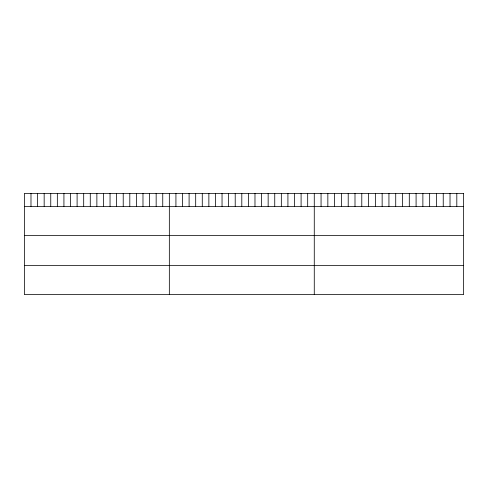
<?xml version="1.0" encoding="UTF-8"?>
<svg xmlns="http://www.w3.org/2000/svg" width="488" height="488" viewBox="0 0 488 488"><rect width="100%" height="100%" fill="white"/><g stroke="black" fill="none" stroke-linecap="round" stroke-linejoin="round"><path stroke-width="0.73" d="M24.4 206.369L463.6 206.369M24.4 235.49L463.6 235.49M24.4 265.496L463.6 265.496M456.811 193.382L456.811 206.369M450.027 193.382L450.027 206.369M443.238 193.382L443.238 206.369M436.449 193.382L436.449 206.369M429.66 193.382L429.66 206.369M422.876 193.382L422.876 206.369M416.087 193.382L416.087 206.369M409.298 193.382L409.298 206.369M402.509 193.382L402.509 206.369M395.725 193.382L395.725 206.369M388.936 193.382L388.936 206.369M382.147 193.382L382.147 206.369M375.363 193.382L375.363 206.369M368.574 193.382L368.574 206.369M361.785 193.382L361.785 206.369M354.996 193.382L354.996 206.369M348.212 193.382L348.212 206.369M341.423 193.382L341.423 206.369M334.634 193.382L334.634 206.369M327.845 193.382L327.845 206.369M321.061 193.382L321.061 206.369M314.272 193.382L314.272 294.618M307.684 193.382L307.684 206.369M301.096 193.382L301.096 206.369M294.508 193.382L294.508 206.369M287.92 193.382L287.92 206.369M281.332 193.382L281.332 206.369M274.744 193.382L274.744 206.369M268.156 193.382L268.156 206.369M261.568 193.382L261.568 206.369M254.98 193.382L254.98 206.369M248.392 193.382L248.392 206.369M241.804 193.382L241.804 206.369M235.216 193.382L235.216 206.369M228.628 193.382L228.628 206.369M222.04 193.382L222.04 206.369M215.452 193.382L215.452 206.369M208.864 193.382L208.864 206.369M202.276 193.382L202.276 206.369M195.688 193.382L195.688 206.369M189.1 193.382L189.1 206.369M182.512 193.382L182.512 206.369M175.924 193.382L175.924 206.369M169.336 193.382L169.336 294.618M162.748 193.382L162.748 206.369M156.16 193.382L156.16 206.369M149.572 193.382L149.572 206.369M142.984 193.382L142.984 206.369M136.396 193.382L136.396 206.369M129.808 193.382L129.808 206.369M123.22 193.382L123.22 206.369M116.632 193.382L116.632 206.369M110.044 193.382L110.044 206.369M103.456 193.382L103.456 206.369M96.868 193.382L96.868 206.369M90.28 193.382L90.28 206.369M83.692 193.382L83.692 206.369M77.104 193.382L77.104 206.369M70.516 193.382L70.516 206.369M63.928 193.382L63.928 206.369M57.34 193.382L57.34 206.369M50.752 193.382L50.752 206.369M44.164 193.382L44.164 206.369M37.576 193.382L37.576 206.369M30.988 193.382L30.988 206.369M463.6 193.382L24.4 193.382L24.4 294.618L463.6 294.618L463.6 193.382"/></g></svg>
